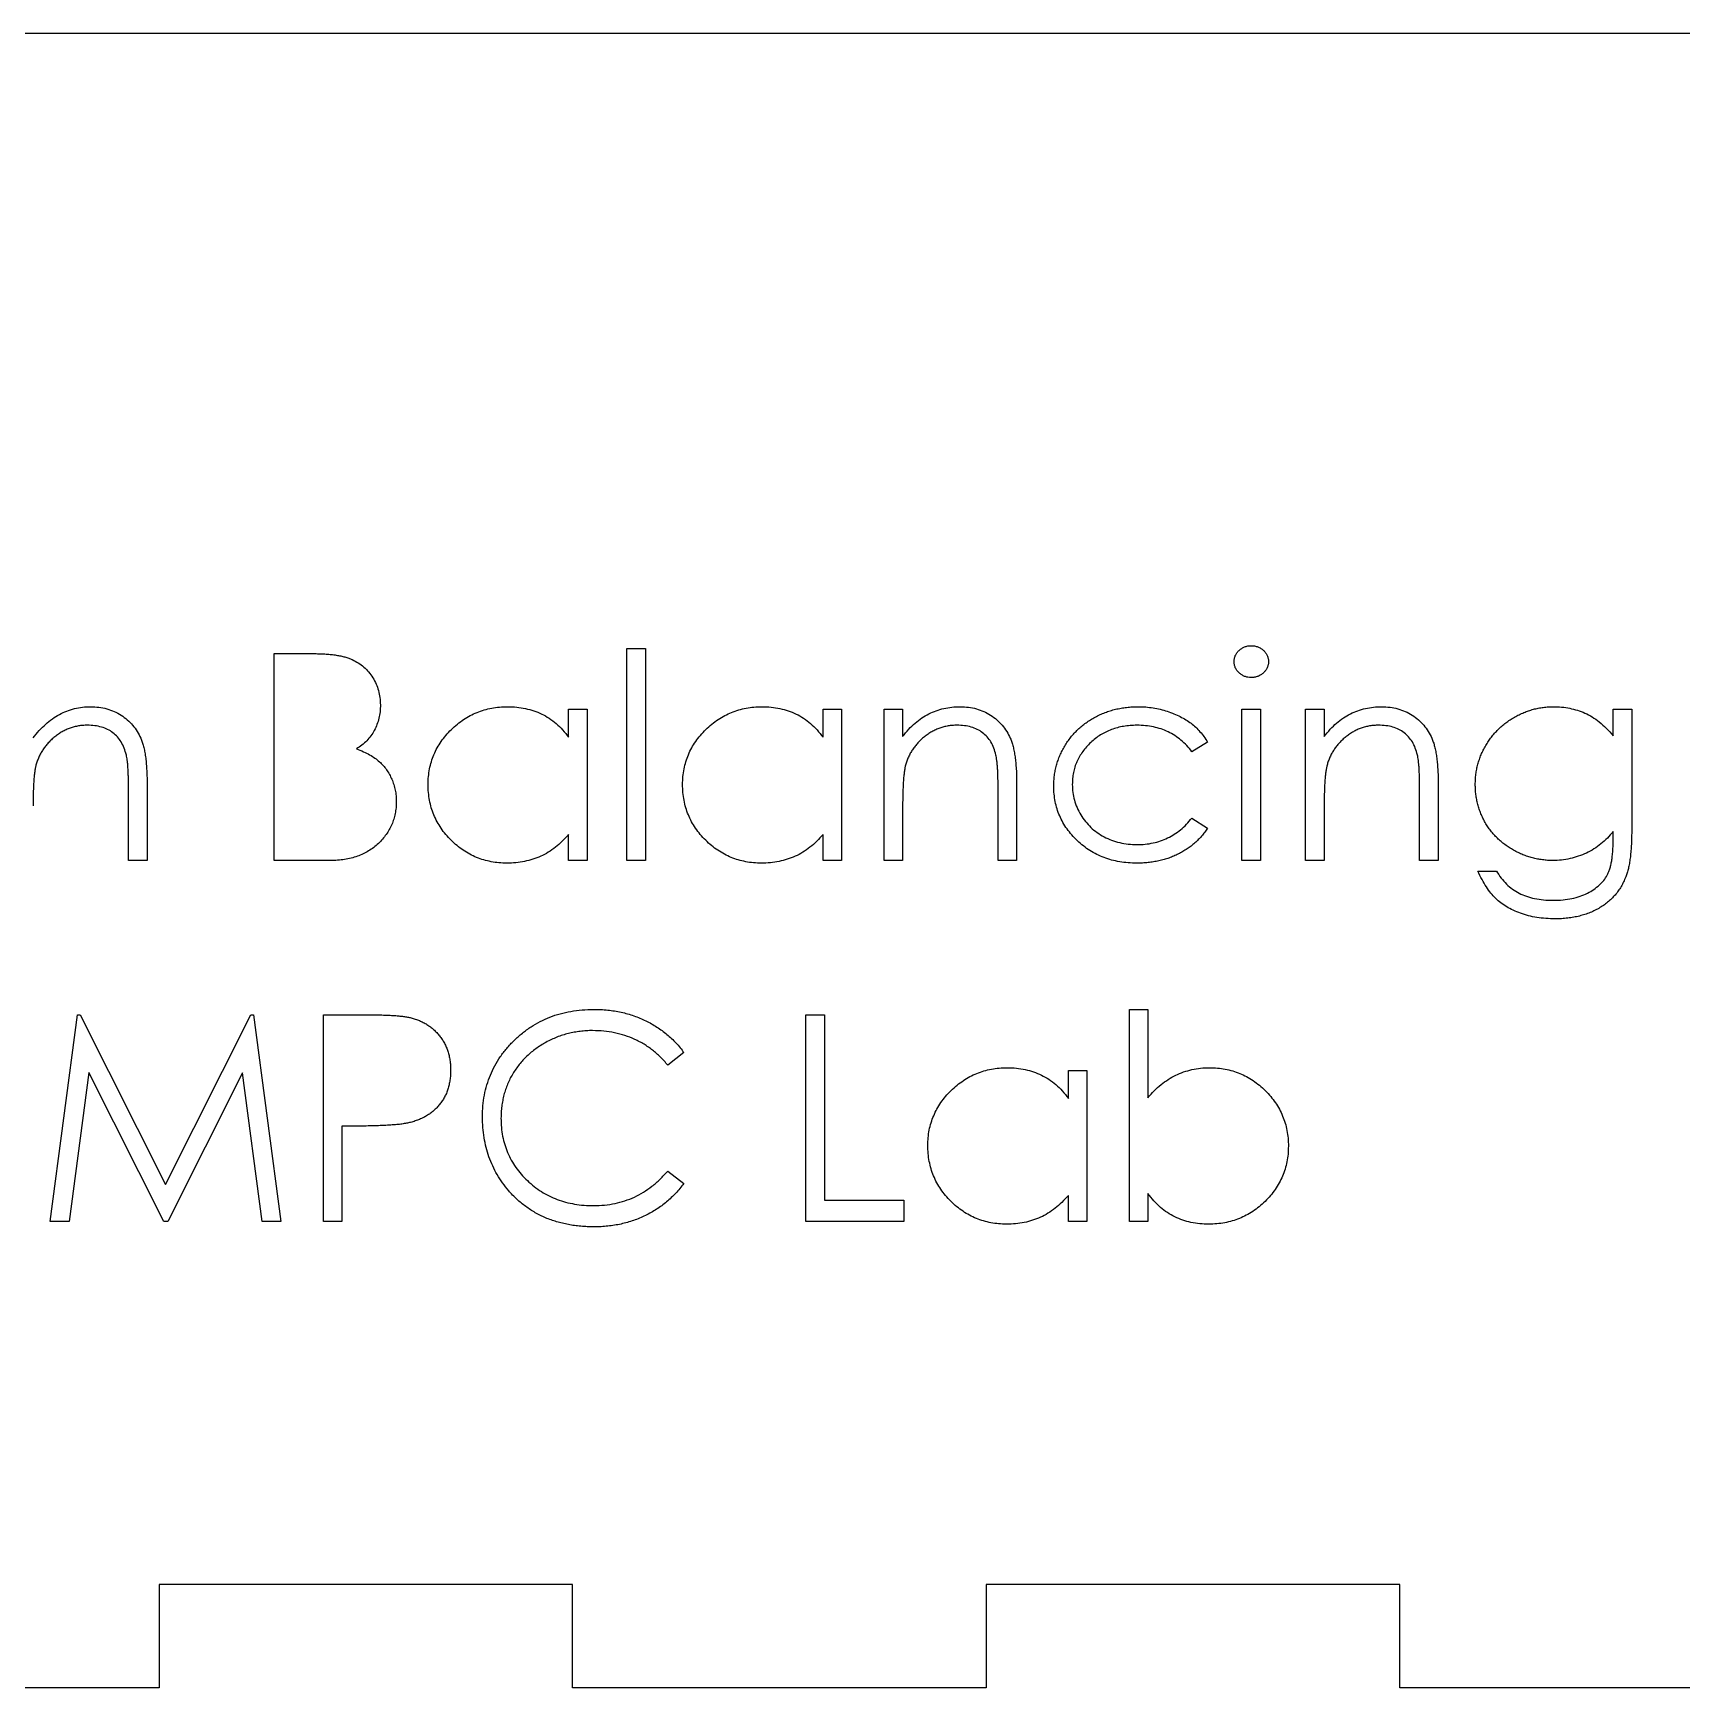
# Model space of a CAD drawing. Header units: inches. Extents: x 0 to 24.5, y -4.6 to 0.
# Drawn here: x 14.446 to 18.432, y -4 to 0 of the extents above; entities that cross this region are included whole.
import ezdxf

# ---------------------------------------------------------------- set-up
doc = ezdxf.new("R2010")
doc.units = ezdxf.units.IN
doc.header["$MEASUREMENT"] = 0

msp = doc.modelspace()

# ---------------------------------------------------------------- linework, layer by layer
at = {"color": 7, "linetype": 'Continuous', "lineweight": 25}
for p, q in [((0, 0), (24.5, 0)), ((15.0288, -2), (15.0288, -1.5)), ((15.0288, -1.5), (15.1264, -1.5)), ((15.8814, -2), (15.8814, -1.4872)), ((15.8814, -1.4872), (15.9263, -1.4872)), ((15.9263, -1.4872), (15.9263, -2)), ((15.7404, -1.7022), (15.7404, -1.6346)), ((15.7404, -1.6346), (15.7853, -1.6346)), ((15.7853, -1.6346), (15.7853, -2)), ((16.3558, -1.7022), (16.3558, -1.6346)), ((16.3558, -1.6346), (16.4006, -1.6346)), ((16.4006, -1.6346), (16.4006, -2)), ((16.5032, -2), (16.5032, -1.6346)), ((16.5032, -1.6346), (16.5481, -1.6346)), ((16.5481, -1.6346), (16.5481, -1.7005)), ((17.3686, -2), (17.3686, -1.6346)), ((17.3686, -1.6346), (17.4135, -1.6346)), ((17.4135, -1.6346), (17.4135, -2)), ((17.5224, -2), (17.5224, -1.6346)), ((17.5224, -1.6346), (17.5673, -1.6346)), ((17.5673, -1.6346), (17.5673, -1.7005)), ((18.266, -1.6985), (18.266, -1.6346)), ((18.266, -1.6346), (18.3109, -1.6346)), ((18.3109, -1.6346), (18.3109, -1.9246)), ((17.2853, -1.7138), (17.2477, -1.7372)), ((14.6763, -2), (14.6763, -1.8281)), ((14.7212, -1.8134), (14.7212, -2)), ((16.7788, -2), (16.7788, -1.8281)), ((16.8237, -1.8134), (16.8237, -2)), ((17.7981, -2), (17.7981, -1.8281)), ((17.8429, -1.8134), (17.8429, -2)), ((16.5481, -1.8679), (16.5481, -2)), ((17.5673, -1.8679), (17.5673, -2)), ((17.2477, -1.8974), (17.2853, -1.9221)), ((15.7404, -2), (15.7404, -1.9368)), ((16.3558, -2), (16.3558, -1.9368)), ((18.266, -1.9489), (18.266, -1.93)), ((14.7212, -2), (14.6763, -2)), ((15.1641, -2), (15.0288, -2)), ((15.7853, -2), (15.7404, -2)), ((15.9263, -2), (15.8814, -2)), ((16.4006, -2), (16.3558, -2)), ((16.5481, -2), (16.5032, -2)), ((16.8237, -2), (16.7788, -2)), ((17.4135, -2), (17.3686, -2)), ((17.5673, -2), (17.5224, -2)), ((17.8429, -2), (17.7981, -2)), ((17.9391, -2.0256), (17.984, -2.0256)), ((17.0962, -2.8727), (17.0962, -2.3599)), ((17.0962, -2.3599), (17.141, -2.3599)), ((17.141, -2.3599), (17.141, -2.5736)), ((14.4872, -2.8727), (14.5532, -2.3727)), ((14.5532, -2.3727), (14.5596, -2.3727)), ((14.5596, -2.3727), (14.766, -2.783)), ((14.766, -2.783), (14.972, -2.3727)), ((14.972, -2.3727), (14.9785, -2.3727)), ((14.9785, -2.3727), (15.0449, -2.8727)), ((15.1474, -2.8727), (15.1474, -2.3727)), ((15.1474, -2.3727), (15.2455, -2.3727)), ((16.3141, -2.8727), (16.3141, -2.3727)), ((16.3141, -2.3727), (16.359, -2.3727)), ((16.359, -2.3727), (16.359, -2.8214)), ((16.0192, -2.4645), (15.98, -2.4945)), ((14.5801, -2.5121), (14.5324, -2.8727)), ((14.7613, -2.8727), (14.5801, -2.5121)), ((14.9519, -2.5129), (14.7714, -2.8727)), ((14.9998, -2.8727), (14.9519, -2.5129)), ((16.9487, -2.5749), (16.9487, -2.5073)), ((16.9487, -2.5073), (16.9936, -2.5073)), ((16.9936, -2.5073), (16.9936, -2.8727)), ((15.2281, -2.6419), (15.1923, -2.6419)), ((15.1923, -2.6419), (15.1923, -2.8727)), ((15.98, -2.7509), (16.0192, -2.7807)), ((16.359, -2.8214), (16.5513, -2.8214)), ((16.5513, -2.8214), (16.5513, -2.8727)), ((16.9487, -2.8727), (16.9487, -2.8095)), ((17.141, -2.8051), (17.141, -2.8727)), ((14.5324, -2.8727), (14.4872, -2.8727)), ((14.7714, -2.8727), (14.7613, -2.8727)), ((15.0449, -2.8727), (14.9998, -2.8727)), ((15.1923, -2.8727), (15.1474, -2.8727)), ((16.5513, -2.8727), (16.3141, -2.8727)), ((16.9936, -2.8727), (16.9487, -2.8727)), ((17.141, -2.8727), (17.0962, -2.8727)), ((14.75, -3.75), (14.75, -4)), ((15.75, -3.75), (14.75, -3.75)), ((15.75, -4), (15.75, -3.75)), ((16.75, -3.75), (16.75, -4)), ((17.75, -3.75), (16.75, -3.75)), ((17.75, -4), (17.75, -3.75)), ((14.75, -4), (13.75, -4)), ((16.75, -4), (15.75, -4)), ((18.75, -4), (17.75, -4))]:
    msp.add_line(p, q, dxfattribs=at)
for points, knots in [([(15.1264, -1.5), (15.1312, -1.5), (15.1404, -1.5001), (15.1539, -1.5008), (15.1665, -1.5019), (15.1783, -1.5035), (15.1892, -1.5055), (15.1992, -1.5078), (15.2085, -1.5107), (15.2195, -1.5153), (15.232, -1.522), (15.2456, -1.532), (15.2573, -1.5442), (15.2673, -1.558), (15.2753, -1.5732), (15.281, -1.5894), (15.2847, -1.6063), (15.2851, -1.618), (15.2853, -1.6239)], [0, 0, 0, 0, 0.062594, 0.121323, 0.17668, 0.228365, 0.276868, 0.321879, 0.364099, 0.403356, 0.477968, 0.550535, 0.623584, 0.698175, 0.773354, 0.847281, 0.922818, 1, 1, 1, 1]), ([(17.3494, -1.5194), (17.3495, -1.5168), (17.3498, -1.5118), (17.3523, -1.5045), (17.3561, -1.4977), (17.3615, -1.4919), (17.3678, -1.487), (17.3749, -1.4834), (17.3827, -1.4811), (17.3881, -1.4809), (17.3908, -1.4808)], [0, 0, 0, 0, 0.1232899, 0.2421491, 0.3634375, 0.4897454, 0.6181148, 0.7448938, 0.8689323, 1, 1, 1, 1]), ([(17.3908, -1.5577), (17.3881, -1.5576), (17.3827, -1.5573), (17.3749, -1.5551), (17.3678, -1.5515), (17.3614, -1.5466), (17.3561, -1.5407), (17.3523, -1.5341), (17.3498, -1.5269), (17.3495, -1.522), (17.3494, -1.5194)], [0, 0, 0, 0, 0.131867, 0.256661, 0.384213, 0.513365, 0.640443, 0.761085, 0.879146, 1, 1, 1, 1]), ([(17.3908, -1.4808), (17.3936, -1.4809), (17.3991, -1.4812), (17.4069, -1.4833), (17.4141, -1.487), (17.4205, -1.4919), (17.426, -1.4977), (17.4298, -1.5045), (17.4322, -1.5118), (17.4325, -1.5168), (17.4327, -1.5194)], [0, 0, 0, 0, 0.131899, 0.258284, 0.384341, 0.51198, 0.638632, 0.75923, 0.877412, 1, 1, 1, 1]), ([(17.4327, -1.5194), (17.4325, -1.522), (17.4322, -1.5269), (17.4298, -1.5341), (17.4259, -1.5408), (17.4205, -1.5465), (17.4141, -1.5515), (17.4069, -1.5551), (17.3991, -1.5573), (17.3936, -1.5576), (17.3908, -1.5577)], [0, 0, 0, 0, 0.120162, 0.237546, 0.357497, 0.484917, 0.613329, 0.74015, 0.867301, 1, 1, 1, 1]), ([(14.4455, -1.7036), (14.4503, -1.6976), (14.4597, -1.6859), (14.4755, -1.6706), (14.4917, -1.6573), (14.5089, -1.6468), (14.5268, -1.6384), (14.5454, -1.6325), (14.5647, -1.6289), (14.5779, -1.6284), (14.5845, -1.6282)], [0, 0, 0, 0, 0.140724, 0.273996, 0.400684, 0.522555, 0.641534, 0.759969, 0.878405, 1, 1, 1, 1]), ([(14.5845, -1.6282), (14.5913, -1.6285), (14.6045, -1.6289), (14.6238, -1.6328), (14.6418, -1.6394), (14.6585, -1.6484), (14.6734, -1.6597), (14.6867, -1.6726), (14.6975, -1.6877), (14.7049, -1.7016), (14.7097, -1.7139), (14.7127, -1.7245), (14.7153, -1.7364), (14.7176, -1.7494), (14.719, -1.7637), (14.7202, -1.7792), (14.7211, -1.7959), (14.7211, -1.8074), (14.7212, -1.8134)], [0, 0, 0, 0, 0.0772286, 0.1511549, 0.2234536, 0.2954972, 0.3669199, 0.4367941, 0.5066964, 0.5778638, 0.6159118, 0.658048, 0.703776, 0.7540801, 0.8089794, 0.8679132, 0.9317018, 1, 1, 1, 1]), ([(15.2853, -1.6239), (15.2851, -1.6294), (15.2848, -1.6403), (15.2819, -1.6561), (15.2773, -1.6712), (15.2709, -1.6855), (15.2626, -1.6987), (15.2527, -1.7108), (15.2409, -1.7214), (15.232, -1.7273), (15.2275, -1.7303)], [0, 0, 0, 0, 0.130569, 0.256581, 0.380552, 0.503623, 0.625739, 0.747549, 0.871766, 1, 1, 1, 1]), ([(15.4006, -1.8163), (15.4008, -1.81), (15.4012, -1.7974), (15.4038, -1.7789), (15.4082, -1.7611), (15.4145, -1.7441), (15.4224, -1.7278), (15.4321, -1.7121), (15.4436, -1.6972), (15.4568, -1.6832), (15.471, -1.6703), (15.4863, -1.6591), (15.5022, -1.6494), (15.5189, -1.6418), (15.5363, -1.6356), (15.5544, -1.6313), (15.5733, -1.6288), (15.5861, -1.6284), (15.5925, -1.6282)], [0, 0, 0, 0, 0.063775, 0.126079, 0.186904, 0.247574, 0.308003, 0.369132, 0.432033, 0.496791, 0.561611, 0.624914, 0.686726, 0.748079, 0.809582, 0.871631, 0.934886, 1, 1, 1, 1]), ([(15.5925, -1.6282), (15.6, -1.6284), (15.6146, -1.6288), (15.636, -1.6322), (15.6563, -1.6378), (15.6755, -1.6455), (15.6937, -1.6558), (15.7106, -1.6687), (15.7265, -1.6842), (15.7357, -1.6961), (15.7404, -1.7022)], [0, 0, 0, 0, 0.129862, 0.254654, 0.376015, 0.495255, 0.614798, 0.738106, 0.865196, 1, 1, 1, 1]), ([(16.016, -1.8163), (16.0162, -1.81), (16.0166, -1.7974), (16.0192, -1.7789), (16.0236, -1.7611), (16.0298, -1.7441), (16.0378, -1.7278), (16.0475, -1.7121), (16.059, -1.6972), (16.0721, -1.6832), (16.0864, -1.6703), (16.1017, -1.6591), (16.1176, -1.6494), (16.1343, -1.6418), (16.1517, -1.6356), (16.1698, -1.6313), (16.1887, -1.6288), (16.2014, -1.6284), (16.2079, -1.6282)], [0, 0, 0, 0, 0.0637745, 0.1260788, 0.1869041, 0.2475739, 0.3080034, 0.3691319, 0.4320332, 0.4967908, 0.5616108, 0.6249139, 0.6867263, 0.7480788, 0.8095823, 0.8716307, 0.9348858, 1, 1, 1, 1]), ([(16.2079, -1.6282), (16.2154, -1.6284), (16.23, -1.6288), (16.2514, -1.6322), (16.2716, -1.6378), (16.2909, -1.6455), (16.309, -1.6558), (16.326, -1.6687), (16.3418, -1.6842), (16.351, -1.6961), (16.3558, -1.7022)], [0, 0, 0, 0, 0.129862, 0.254654, 0.376015, 0.495255, 0.614798, 0.738106, 0.865196, 1, 1, 1, 1]), ([(16.5481, -1.7005), (16.5529, -1.6945), (16.5622, -1.6829), (16.5776, -1.6677), (16.594, -1.6551), (16.6112, -1.6451), (16.6291, -1.6376), (16.6477, -1.6321), (16.6672, -1.6288), (16.6804, -1.6284), (16.6871, -1.6282)], [0, 0, 0, 0, 0.140976, 0.273569, 0.398988, 0.51993, 0.63811, 0.756589, 0.87686, 1, 1, 1, 1]), ([(16.6871, -1.6282), (16.6939, -1.6285), (16.7071, -1.6289), (16.7264, -1.6328), (16.7444, -1.6394), (16.761, -1.6484), (16.776, -1.6597), (16.7892, -1.6727), (16.8001, -1.6878), (16.8074, -1.7017), (16.8123, -1.7141), (16.8153, -1.7247), (16.8179, -1.7366), (16.8201, -1.7495), (16.8216, -1.7638), (16.8228, -1.7793), (16.8237, -1.7959), (16.8237, -1.8075), (16.8237, -1.8134)], [0, 0, 0, 0, 0.07724, 0.151178, 0.223488, 0.295543, 0.366976, 0.437131, 0.507044, 0.57856, 0.616614, 0.658756, 0.704491, 0.754803, 0.809332, 0.868274, 0.932073, 1, 1, 1, 1]), ([(16.9135, -1.8203), (16.9135, -1.816), (16.9136, -1.8074), (16.9151, -1.7947), (16.9169, -1.7821), (16.9201, -1.7699), (16.9237, -1.7578), (16.9284, -1.746), (16.9338, -1.7345), (16.94, -1.7232), (16.9469, -1.7123), (16.9546, -1.7021), (16.9628, -1.6923), (16.9718, -1.6833), (16.9812, -1.6748), (16.9914, -1.667), (17.0022, -1.6598), (17.0135, -1.6532), (17.0253, -1.6473), (17.0375, -1.6422), (17.0501, -1.6379), (17.063, -1.6344), (17.0762, -1.6315), (17.0898, -1.6297), (17.1038, -1.6284), (17.1132, -1.6283), (17.118, -1.6282)], [0, 0, 0, 0, 0.041291, 0.082136, 0.122636, 0.162831, 0.203007, 0.243526, 0.284173, 0.32541, 0.366855, 0.407551, 0.448187, 0.488683, 0.529015, 0.569843, 0.61137, 0.653238, 0.695446, 0.737751, 0.780043, 0.822807, 0.865978, 0.909595, 0.954231, 1, 1, 1, 1]), ([(17.118, -1.6282), (17.124, -1.6283), (17.1359, -1.6286), (17.1536, -1.6308), (17.1711, -1.6341), (17.1879, -1.6391), (17.204, -1.6451), (17.2191, -1.6518), (17.2328, -1.6596), (17.2454, -1.6681), (17.2568, -1.6777), (17.2673, -1.6886), (17.277, -1.7005), (17.2825, -1.7094), (17.2853, -1.7138)], [0, 0, 0, 0, 0.091269, 0.182081, 0.27191, 0.362049, 0.450066, 0.533976, 0.613602, 0.690198, 0.765413, 0.841437, 0.919733, 1, 1, 1, 1]), ([(17.5673, -1.7005), (17.5721, -1.6945), (17.5814, -1.6829), (17.5969, -1.6677), (17.6132, -1.6551), (17.6304, -1.6451), (17.6483, -1.6376), (17.667, -1.6321), (17.6864, -1.6288), (17.6996, -1.6284), (17.7063, -1.6282)], [0, 0, 0, 0, 0.140976, 0.273569, 0.398988, 0.51993, 0.63811, 0.756589, 0.87686, 1, 1, 1, 1]), ([(17.7063, -1.6282), (17.7131, -1.6285), (17.7263, -1.6289), (17.7456, -1.6328), (17.7636, -1.6394), (17.7803, -1.6484), (17.7953, -1.6597), (17.8085, -1.6727), (17.8194, -1.6878), (17.8267, -1.7017), (17.8315, -1.7141), (17.8345, -1.7247), (17.8371, -1.7366), (17.8393, -1.7495), (17.8409, -1.7638), (17.842, -1.7793), (17.8429, -1.7959), (17.8429, -1.8075), (17.8429, -1.8134)], [0, 0, 0, 0, 0.07724, 0.151178, 0.223488, 0.295543, 0.366976, 0.437131, 0.507044, 0.57856, 0.616614, 0.658756, 0.704491, 0.754803, 0.809332, 0.868274, 0.932073, 1, 1, 1, 1]), ([(17.9327, -1.8161), (17.9328, -1.812), (17.9329, -1.8037), (17.9342, -1.7914), (17.936, -1.7793), (17.9389, -1.7675), (17.9424, -1.7558), (17.9467, -1.7444), (17.9519, -1.7332), (17.9577, -1.7223), (17.9643, -1.7117), (17.9715, -1.7017), (17.9794, -1.6922), (17.9878, -1.6833), (17.9968, -1.675), (18.0065, -1.6672), (18.0167, -1.66), (18.0275, -1.6534), (18.0387, -1.6476), (18.05, -1.6423), (18.0615, -1.6381), (18.0732, -1.6343), (18.085, -1.6317), (18.097, -1.6297), (18.1092, -1.6284), (18.1173, -1.6283), (18.1214, -1.6282)], [0, 0, 0, 0, 0.042034, 0.083905, 0.125069, 0.166158, 0.20721, 0.248491, 0.289878, 0.33217, 0.374476, 0.416225, 0.45761, 0.499073, 0.540553, 0.582249, 0.62455, 0.667433, 0.710323, 0.752467, 0.794065, 0.835216, 0.876228, 0.917446, 0.958643, 1, 1, 1, 1]), ([(18.1214, -1.6282), (18.1281, -1.6284), (18.1414, -1.6288), (18.1609, -1.6318), (18.1798, -1.6366), (18.198, -1.6434), (18.2159, -1.6528), (18.2332, -1.6651), (18.2502, -1.6805), (18.2606, -1.6924), (18.266, -1.6985)], [0, 0, 0, 0, 0.120911, 0.238762, 0.354755, 0.470359, 0.589144, 0.716329, 0.852445, 1, 1, 1, 1]), ([(14.5766, -1.6731), (14.573, -1.6731), (14.5659, -1.6733), (14.5553, -1.6746), (14.545, -1.6768), (14.5349, -1.6798), (14.5253, -1.6839), (14.5158, -1.6886), (14.5068, -1.6943), (14.498, -1.7008), (14.4898, -1.708), (14.4822, -1.7155), (14.4754, -1.7236), (14.4692, -1.732), (14.4639, -1.7408), (14.4593, -1.7501), (14.4554, -1.7598), (14.4534, -1.7665), (14.4524, -1.7698)], [0, 0, 0, 0, 0.06402, 0.126694, 0.189084, 0.250363, 0.312516, 0.374243, 0.43785, 0.502657, 0.567745, 0.630576, 0.692772, 0.754268, 0.815121, 0.876051, 0.937982, 1, 1, 1, 1]), ([(14.6711, -1.745), (14.6694, -1.7393), (14.6663, -1.7284), (14.659, -1.7136), (14.6499, -1.701), (14.6388, -1.6907), (14.6258, -1.6827), (14.611, -1.6771), (14.5944, -1.6736), (14.5827, -1.6733), (14.5766, -1.6731)], [0, 0, 0, 0, 0.136257, 0.261954, 0.379638, 0.494379, 0.609866, 0.729887, 0.859213, 1, 1, 1, 1]), ([(16.6793, -1.6731), (16.6757, -1.6731), (16.6685, -1.6733), (16.6579, -1.6746), (16.6477, -1.6768), (16.6376, -1.6798), (16.628, -1.6839), (16.6184, -1.6886), (16.6094, -1.6944), (16.6006, -1.7008), (16.5924, -1.708), (16.5847, -1.7155), (16.578, -1.7236), (16.5718, -1.732), (16.5665, -1.7408), (16.5619, -1.7501), (16.5579, -1.7598), (16.556, -1.7665), (16.555, -1.7698)], [0, 0, 0, 0, 0.063986, 0.126627, 0.188984, 0.25023, 0.312351, 0.374574, 0.438148, 0.50292, 0.567974, 0.630771, 0.692935, 0.754398, 0.815218, 0.876117, 0.938015, 1, 1, 1, 1]), ([(16.7735, -1.745), (16.772, -1.7393), (16.7691, -1.7284), (16.7619, -1.7136), (16.7528, -1.701), (16.7416, -1.6907), (16.7286, -1.6827), (16.7137, -1.6771), (16.6971, -1.6736), (16.6854, -1.6733), (16.6793, -1.6731)], [0, 0, 0, 0, 0.13552, 0.260833, 0.378476, 0.493178, 0.609281, 0.729981, 0.859261, 1, 1, 1, 1]), ([(17.1147, -1.6731), (17.1092, -1.6732), (17.0984, -1.6735), (17.0826, -1.6754), (17.0675, -1.6788), (17.053, -1.6832), (17.0394, -1.6892), (17.0264, -1.6964), (17.0141, -1.7049), (17.0027, -1.7146), (16.9923, -1.7253), (16.9833, -1.7367), (16.9754, -1.7485), (16.9693, -1.761), (16.9642, -1.774), (16.9609, -1.7876), (16.9587, -1.8018), (16.9585, -1.8114), (16.9583, -1.8163)], [0, 0, 0, 0, 0.069522, 0.136921, 0.201969, 0.265462, 0.328248, 0.390817, 0.45355, 0.517542, 0.580738, 0.641922, 0.701597, 0.760313, 0.818757, 0.877718, 0.938094, 1, 1, 1, 1]), ([(17.2477, -1.7372), (17.2436, -1.7321), (17.2355, -1.722), (17.2214, -1.709), (17.2064, -1.6978), (17.1902, -1.6887), (17.1729, -1.6817), (17.1544, -1.6767), (17.1349, -1.6736), (17.1215, -1.6733), (17.1147, -1.6731)], [0, 0, 0, 0, 0.128324, 0.252584, 0.373506, 0.493364, 0.614609, 0.73847, 0.865995, 1, 1, 1, 1]), ([(17.6985, -1.6731), (17.6949, -1.6731), (17.6878, -1.6733), (17.6772, -1.6746), (17.6669, -1.6768), (17.6568, -1.6798), (17.6472, -1.6839), (17.6377, -1.6886), (17.6286, -1.6944), (17.6198, -1.7008), (17.6116, -1.708), (17.604, -1.7155), (17.5972, -1.7236), (17.591, -1.732), (17.5857, -1.7408), (17.5811, -1.7501), (17.5772, -1.7598), (17.5752, -1.7665), (17.5742, -1.7698)], [0, 0, 0, 0, 0.063986, 0.126627, 0.188984, 0.25023, 0.312351, 0.374574, 0.438148, 0.50292, 0.567974, 0.630771, 0.692935, 0.754398, 0.815218, 0.876117, 0.938015, 1, 1, 1, 1]), ([(17.7928, -1.745), (17.7913, -1.7393), (17.7883, -1.7284), (17.7811, -1.7136), (17.772, -1.701), (17.7609, -1.6907), (17.7478, -1.6827), (17.7329, -1.6771), (17.7163, -1.6736), (17.7046, -1.6733), (17.6985, -1.6731)], [0, 0, 0, 0, 0.13552, 0.260833, 0.378476, 0.493178, 0.609281, 0.729981, 0.859261, 1, 1, 1, 1]), ([(14.6763, -1.8281), (14.6763, -1.8232), (14.6762, -1.8136), (14.676, -1.8), (14.6756, -1.7877), (14.675, -1.7766), (14.6744, -1.7668), (14.6735, -1.7584), (14.6724, -1.7512), (14.6715, -1.7469), (14.6711, -1.745)], [0, 0, 0, 0, 0.178867, 0.342141, 0.489871, 0.623312, 0.740056, 0.841468, 0.928901, 1, 1, 1, 1]), ([(15.2275, -1.7303), (15.2331, -1.7324), (15.244, -1.7366), (15.259, -1.744), (15.2719, -1.752), (15.2828, -1.7608), (15.2921, -1.7702), (15.3002, -1.7805), (15.3072, -1.7917), (15.3132, -1.8038), (15.3178, -1.8165), (15.3213, -1.8299), (15.3233, -1.8438), (15.3236, -1.8533), (15.3237, -1.8581)], [0, 0, 0, 0, 0.106057, 0.202914, 0.2903, 0.370223, 0.446384, 0.521397, 0.598291, 0.676142, 0.755529, 0.834887, 0.916646, 1, 1, 1, 1]), ([(16.7788, -1.8281), (16.7788, -1.8232), (16.7788, -1.8136), (16.7786, -1.8), (16.7782, -1.7877), (16.7776, -1.7766), (16.7768, -1.7669), (16.7759, -1.7584), (16.7749, -1.7512), (16.774, -1.7469), (16.7735, -1.745)], [0, 0, 0, 0, 0.17885, 0.34211, 0.489826, 0.623254, 0.74008, 0.841483, 0.928908, 1, 1, 1, 1]), ([(17.7981, -1.8281), (17.798, -1.8232), (17.798, -1.8136), (17.7978, -1.8), (17.7974, -1.7877), (17.7969, -1.7766), (17.796, -1.7669), (17.7952, -1.7584), (17.7941, -1.7512), (17.7932, -1.7469), (17.7928, -1.745)], [0, 0, 0, 0, 0.17885, 0.34211, 0.489826, 0.623254, 0.74008, 0.841483, 0.928908, 1, 1, 1, 1]), ([(14.4524, -1.7698), (14.4519, -1.7723), (14.4506, -1.7776), (14.4493, -1.7863), (14.4481, -1.7965), (14.4471, -1.808), (14.4465, -1.821), (14.4458, -1.8354), (14.4456, -1.8512), (14.4455, -1.8621), (14.4455, -1.8679)], [0, 0, 0, 0, 0.075999, 0.165611, 0.269045, 0.387448, 0.518827, 0.665394, 0.825083, 1, 1, 1, 1]), ([(16.555, -1.7698), (16.5544, -1.7723), (16.5532, -1.7777), (16.5519, -1.7865), (16.5507, -1.7967), (16.5497, -1.8082), (16.5491, -1.8212), (16.5484, -1.8355), (16.5481, -1.8512), (16.5481, -1.8622), (16.5481, -1.8679)], [0, 0, 0, 0, 0.076995, 0.167615, 0.271052, 0.38946, 0.520843, 0.666399, 0.826094, 1, 1, 1, 1]), ([(17.5742, -1.7698), (17.5737, -1.7723), (17.5724, -1.7777), (17.5711, -1.7865), (17.5699, -1.7967), (17.5689, -1.8082), (17.5683, -1.8212), (17.5676, -1.8355), (17.5674, -1.8512), (17.5673, -1.8622), (17.5673, -1.8679)], [0, 0, 0, 0, 0.076995, 0.167615, 0.271052, 0.38946, 0.520843, 0.666399, 0.826094, 1, 1, 1, 1]), ([(15.5911, -2.0064), (15.5847, -2.0062), (15.572, -2.0059), (15.5533, -2.0032), (15.5352, -1.9989), (15.5179, -1.9929), (15.5014, -1.985), (15.4855, -1.9755), (15.4704, -1.9642), (15.4562, -1.9512), (15.4432, -1.9372), (15.4318, -1.9222), (15.4222, -1.9063), (15.4143, -1.8898), (15.4081, -1.8724), (15.4038, -1.8544), (15.4012, -1.8356), (15.4008, -1.8228), (15.4006, -1.8163)], [0, 0, 0, 0, 0.06462, 0.127433, 0.189004, 0.24993, 0.310668, 0.372329, 0.434939, 0.499576, 0.564191, 0.626735, 0.688109, 0.749294, 0.810331, 0.871901, 0.935046, 1, 1, 1, 1]), ([(16.2065, -2.0064), (16.2001, -2.0062), (16.1874, -2.0059), (16.1686, -2.0032), (16.1506, -1.9989), (16.1333, -1.9929), (16.1168, -1.985), (16.1009, -1.9755), (16.0858, -1.9642), (16.0716, -1.9512), (16.0586, -1.9372), (16.0472, -1.9222), (16.0376, -1.9063), (16.0296, -1.8898), (16.0235, -1.8724), (16.0192, -1.8544), (16.0165, -1.8356), (16.0162, -1.8228), (16.016, -1.8163)], [0, 0, 0, 0, 0.06462, 0.127433, 0.189004, 0.24993, 0.310668, 0.372329, 0.434939, 0.499576, 0.564191, 0.626735, 0.688109, 0.749294, 0.810331, 0.871901, 0.935046, 1, 1, 1, 1]), ([(17.1143, -2.0064), (17.1072, -2.0063), (17.0933, -2.006), (17.073, -2.0033), (17.0535, -1.9992), (17.035, -1.9932), (17.0174, -1.9856), (17.0007, -1.9762), (16.985, -1.9651), (16.9704, -1.9524), (16.957, -1.9387), (16.9455, -1.9239), (16.9355, -1.9085), (16.9275, -1.8922), (16.9211, -1.8753), (16.9168, -1.8576), (16.914, -1.8392), (16.9136, -1.8267), (16.9135, -1.8203)], [0, 0, 0, 0, 0.069559, 0.136335, 0.201096, 0.26445, 0.327005, 0.389391, 0.451976, 0.51567, 0.578973, 0.640167, 0.69974, 0.758685, 0.81782, 0.876984, 0.937634, 1, 1, 1, 1]), ([(16.9583, -1.8163), (16.9586, -1.8227), (16.9591, -1.8354), (16.963, -1.8542), (16.9695, -1.8723), (16.9784, -1.8897), (16.9896, -1.9058), (17.0028, -1.9202), (17.0179, -1.9327), (17.0349, -1.943), (17.0533, -1.9513), (17.0729, -1.9573), (17.0936, -1.9609), (17.1078, -1.9613), (17.115, -1.9615)], [0, 0, 0, 0, 0.080525, 0.159965, 0.240321, 0.322529, 0.405024, 0.486597, 0.567865, 0.651333, 0.736238, 0.821529, 0.909005, 1, 1, 1, 1]), ([(18.12, -2), (18.1158, -1.9999), (18.1075, -1.9998), (18.0952, -1.9985), (18.083, -1.9966), (18.0711, -1.9939), (18.0593, -1.9904), (18.0478, -1.986), (18.0364, -1.9811), (18.0253, -1.9753), (18.0146, -1.9688), (18.0045, -1.9618), (17.9949, -1.9543), (17.986, -1.9462), (17.9778, -1.9375), (17.9701, -1.9284), (17.9631, -1.9186), (17.9567, -1.9085), (17.9511, -1.8978), (17.9462, -1.8869), (17.942, -1.8757), (17.9386, -1.8643), (17.936, -1.8526), (17.934, -1.8407), (17.9329, -1.8285), (17.9328, -1.8202), (17.9327, -1.8161)], [0, 0, 0, 0, 0.042865, 0.085222, 0.127202, 0.169025, 0.210882, 0.252963, 0.295628, 0.338553, 0.381463, 0.423582, 0.465066, 0.506312, 0.54704, 0.587676, 0.628675, 0.669946, 0.711036, 0.751996, 0.792673, 0.833446, 0.874191, 0.915494, 0.957478, 1, 1, 1, 1]), ([(15.3237, -1.8581), (15.3236, -1.863), (15.3233, -1.8726), (15.3213, -1.8867), (15.3178, -1.9001), (15.3131, -1.9131), (15.307, -1.9255), (15.2995, -1.9373), (15.2905, -1.9485), (15.2805, -1.9591), (15.2692, -1.9686), (15.257, -1.9771), (15.2437, -1.9841), (15.2296, -1.99), (15.2145, -1.9945), (15.1985, -1.9976), (15.1816, -1.9997), (15.17, -1.9999), (15.1641, -2)], [0, 0, 0, 0, 0.0611603, 0.1203346, 0.1781803, 0.2352351, 0.292683, 0.3511862, 0.4104566, 0.4717199, 0.5337612, 0.595739, 0.6578875, 0.7212952, 0.7868225, 0.8546862, 0.925478, 1, 1, 1, 1]), ([(17.115, -1.9615), (17.1216, -1.9614), (17.1346, -1.961), (17.1536, -1.9579), (17.1718, -1.9529), (17.189, -1.9459), (17.2052, -1.9368), (17.2204, -1.9256), (17.2349, -1.9126), (17.2434, -1.9026), (17.2477, -1.8974)], [0, 0, 0, 0, 0.129981, 0.255447, 0.377298, 0.498442, 0.619372, 0.741857, 0.868564, 1, 1, 1, 1]), ([(15.7404, -1.9368), (15.7353, -1.9425), (15.7255, -1.9537), (15.709, -1.9683), (15.6915, -1.9803), (15.6731, -1.9901), (15.6538, -1.9974), (15.6337, -2.0026), (15.6127, -2.0059), (15.5984, -2.0062), (15.5911, -2.0064)], [0, 0, 0, 0, 0.134298, 0.262085, 0.38627, 0.507165, 0.6273, 0.748145, 0.87237, 1, 1, 1, 1]), ([(16.3558, -1.9368), (16.3507, -1.9425), (16.3408, -1.9537), (16.3243, -1.9683), (16.3069, -1.9803), (16.2885, -1.9901), (16.2692, -1.9974), (16.2491, -2.0026), (16.2281, -2.0059), (16.2138, -2.0062), (16.2065, -2.0064)], [0, 0, 0, 0, 0.134298, 0.262085, 0.38627, 0.507165, 0.6273, 0.748145, 0.87237, 1, 1, 1, 1]), ([(17.2853, -1.9221), (17.283, -1.9253), (17.2786, -1.9319), (17.2712, -1.9411), (17.2631, -1.9497), (17.2546, -1.9577), (17.2456, -1.9653), (17.2358, -1.9722), (17.2256, -1.9786), (17.2148, -1.9844), (17.2037, -1.9896), (17.192, -1.9941), (17.18, -1.998), (17.1676, -2.001), (17.1548, -2.0035), (17.1417, -2.0051), (17.1281, -2.0063), (17.1189, -2.0064), (17.1143, -2.0064)], [0, 0, 0, 0, 0.059633, 0.119069, 0.178197, 0.236957, 0.295932, 0.355856, 0.416473, 0.477742, 0.539903, 0.602538, 0.665422, 0.729765, 0.794829, 0.861827, 0.930011, 1, 1, 1, 1]), ([(18.266, -1.93), (18.2615, -1.9354), (18.2524, -1.9462), (18.2368, -1.9602), (18.2198, -1.9724), (18.2014, -1.9823), (18.182, -1.9903), (18.1618, -1.9958), (18.1411, -1.9994), (18.1271, -1.9998), (18.12, -2)], [0, 0, 0, 0, 0.126561, 0.250895, 0.374719, 0.499826, 0.624964, 0.749039, 0.87318, 1, 1, 1, 1]), ([(18.1214, -2.0962), (18.1292, -2.0959), (18.1443, -2.0956), (18.166, -2.0923), (18.1858, -2.087), (18.2036, -2.0795), (18.2192, -2.0703), (18.2326, -2.06), (18.2435, -2.0484), (18.2508, -2.0377), (18.2553, -2.0282), (18.2582, -2.02), (18.2606, -2.0107), (18.2626, -2.0004), (18.2642, -1.9891), (18.2652, -1.9766), (18.266, -1.9631), (18.266, -1.9538), (18.266, -1.9489)], [0, 0, 0, 0, 0.098171, 0.189264, 0.274463, 0.355023, 0.43092, 0.501086, 0.566608, 0.629721, 0.662711, 0.698766, 0.738611, 0.782581, 0.830409, 0.882578, 0.939229, 1, 1, 1, 1]), ([(18.3109, -1.9246), (18.3109, -1.9308), (18.3108, -1.9427), (18.3102, -1.9599), (18.3091, -1.9758), (18.3078, -1.9905), (18.3059, -2.0039), (18.3036, -2.016), (18.3009, -2.0268), (18.2987, -2.0335), (18.2976, -2.0367)], [0, 0, 0, 0, 0.1634453, 0.3154887, 0.4562908, 0.5858641, 0.7054287, 0.8133707, 0.9117182, 1, 1, 1, 1]), ([(18.1257, -2.141), (18.1181, -2.1409), (18.1034, -2.1407), (18.0819, -2.1379), (18.0614, -2.1339), (18.0424, -2.128), (18.0247, -2.1207), (18.0087, -2.1123), (17.9944, -2.1027), (17.9816, -2.0918), (17.97, -2.0788), (17.959, -2.0635), (17.9485, -2.0456), (17.9423, -2.0325), (17.9391, -2.0256)], [0, 0, 0, 0, 0.096491, 0.188474, 0.27684, 0.362137, 0.443437, 0.520166, 0.59271, 0.662917, 0.735419, 0.814881, 0.903061, 1, 1, 1, 1]), ([(17.984, -2.0256), (17.9876, -2.0314), (17.9946, -2.0426), (18.0078, -2.0571), (18.0223, -2.0695), (18.0385, -2.0795), (18.0565, -2.087), (18.0764, -2.0924), (18.0983, -2.0956), (18.1135, -2.096), (18.1214, -2.0962)], [0, 0, 0, 0, 0.124716, 0.243805, 0.360062, 0.475112, 0.593525, 0.71935, 0.853855, 1, 1, 1, 1]), ([(18.2976, -2.0367), (18.296, -2.0408), (18.2928, -2.0488), (18.2869, -2.0603), (18.2803, -2.0711), (18.2728, -2.0812), (18.2643, -2.0904), (18.2552, -2.0992), (18.2451, -2.1071), (18.2342, -2.1141), (18.2227, -2.1205), (18.2105, -2.126), (18.1978, -2.1307), (18.1844, -2.1343), (18.1706, -2.1374), (18.1561, -2.1395), (18.1411, -2.1408), (18.1309, -2.141), (18.1257, -2.141)], [0, 0, 0, 0, 0.061371, 0.120906, 0.179424, 0.237607, 0.295938, 0.354218, 0.413537, 0.474087, 0.535121, 0.596988, 0.66002, 0.724277, 0.790012, 0.857748, 0.927829, 1, 1, 1, 1]), ([(15.5321, -2.6198), (15.5323, -2.6108), (15.5327, -2.5931), (15.5364, -2.5671), (15.5424, -2.5423), (15.5509, -2.5185), (15.5616, -2.4958), (15.5749, -2.4742), (15.5906, -2.4537), (15.6085, -2.4346), (15.6282, -2.4171), (15.6492, -2.4017), (15.6716, -2.3889), (15.6951, -2.3782), (15.7199, -2.3699), (15.7459, -2.3642), (15.7731, -2.3606), (15.7917, -2.3601), (15.8011, -2.3599)], [0, 0, 0, 0, 0.064558, 0.127014, 0.187955, 0.248014, 0.307748, 0.368235, 0.42947, 0.492743, 0.556258, 0.618217, 0.679655, 0.741246, 0.803415, 0.866815, 0.932328, 1, 1, 1, 1]), ([(15.8011, -2.3599), (15.8068, -2.36), (15.8182, -2.3601), (15.835, -2.3614), (15.8514, -2.3636), (15.8673, -2.3667), (15.8829, -2.3704), (15.898, -2.3753), (15.9128, -2.3808), (15.927, -2.3873), (15.9407, -2.3945), (15.9539, -2.4024), (15.9664, -2.411), (15.9783, -2.4202), (15.9895, -2.4303), (16.0002, -2.4409), (16.0101, -2.4524), (16.0162, -2.4604), (16.0192, -2.4645)], [0, 0, 0, 0, 0.068548, 0.135683, 0.201215, 0.265682, 0.329267, 0.392395, 0.45507, 0.517127, 0.57879, 0.63974, 0.700192, 0.759806, 0.819628, 0.879355, 0.939512, 1, 1, 1, 1]), ([(15.2455, -2.3727), (15.2522, -2.3727), (15.2652, -2.3727), (15.2837, -2.3732), (15.3005, -2.3737), (15.3156, -2.3745), (15.329, -2.3755), (15.3407, -2.3768), (15.3507, -2.3782), (15.3566, -2.3796), (15.3594, -2.3802)], [0, 0, 0, 0, 0.1769558, 0.3390551, 0.4863182, 0.6187809, 0.7356188, 0.8387425, 0.9264571, 1, 1, 1, 1]), ([(15.3594, -2.3802), (15.3628, -2.3812), (15.3697, -2.383), (15.3795, -2.3868), (15.3889, -2.3912), (15.3978, -2.3963), (15.4062, -2.4022), (15.4141, -2.4087), (15.4215, -2.4159), (15.4284, -2.4238), (15.4347, -2.4323), (15.4402, -2.4414), (15.4447, -2.451), (15.4487, -2.4611), (15.4515, -2.4718), (15.4536, -2.483), (15.4549, -2.4947), (15.4551, -2.5027), (15.4551, -2.5068)], [0, 0, 0, 0, 0.062481, 0.12349, 0.183411, 0.243153, 0.302127, 0.36171, 0.421842, 0.482932, 0.544552, 0.605681, 0.66768, 0.729984, 0.794551, 0.860346, 0.928907, 1, 1, 1, 1]), ([(15.7983, -2.4112), (15.7933, -2.4112), (15.7833, -2.4113), (15.7685, -2.4129), (15.754, -2.415), (15.7397, -2.4181), (15.7258, -2.4221), (15.712, -2.4269), (15.6987, -2.4328), (15.6856, -2.4394), (15.6731, -2.4467), (15.6612, -2.4548), (15.6501, -2.4634), (15.6396, -2.4726), (15.6299, -2.4824), (15.6209, -2.4929), (15.6128, -2.504), (15.6052, -2.5157), (15.5985, -2.5277), (15.5928, -2.5403), (15.5878, -2.5532), (15.5839, -2.5665), (15.5808, -2.5801), (15.5786, -2.5942), (15.5771, -2.6085), (15.577, -2.6183), (15.5769, -2.6232)], [0, 0, 0, 0, 0.043955, 0.087502, 0.130463, 0.172752, 0.215403, 0.25765, 0.300153, 0.343121, 0.385925, 0.427686, 0.468818, 0.509492, 0.549883, 0.58998, 0.630405, 0.670869, 0.711384, 0.751627, 0.791776, 0.832459, 0.873319, 0.914543, 0.956924, 1, 1, 1, 1]), ([(15.98, -2.4945), (15.9772, -2.4912), (15.9716, -2.4845), (15.9627, -2.4752), (15.9533, -2.4665), (15.9436, -2.4583), (15.9334, -2.451), (15.9228, -2.4441), (15.9118, -2.4379), (15.8965, -2.4304), (15.8766, -2.4226), (15.8515, -2.416), (15.8253, -2.4118), (15.8074, -2.4114), (15.7983, -2.4112)], [0, 0, 0, 0, 0.063163, 0.125475, 0.187121, 0.248294, 0.309295, 0.36985, 0.430973, 0.492456, 0.616148, 0.740844, 0.868183, 1, 1, 1, 1]), ([(15.4551, -2.5068), (15.4551, -2.5109), (15.455, -2.519), (15.4535, -2.5307), (15.4516, -2.542), (15.4487, -2.5527), (15.4449, -2.5628), (15.4404, -2.5724), (15.4349, -2.5814), (15.4287, -2.5898), (15.4218, -2.5977), (15.4142, -2.6049), (15.4059, -2.6114), (15.3971, -2.6173), (15.3875, -2.6224), (15.3774, -2.6269), (15.3666, -2.6307), (15.3592, -2.6327), (15.3554, -2.6337)], [0, 0, 0, 0, 0.0701189, 0.1371924, 0.2020162, 0.2646314, 0.3261165, 0.3860103, 0.4458118, 0.5052977, 0.5646333, 0.6242826, 0.683902, 0.7439528, 0.8053877, 0.868388, 0.933084, 1, 1, 1, 1]), ([(16.609, -2.689), (16.6092, -2.6827), (16.6095, -2.6701), (16.6121, -2.6516), (16.6166, -2.6338), (16.6228, -2.6168), (16.6308, -2.6005), (16.6405, -2.5848), (16.6519, -2.5699), (16.6651, -2.5559), (16.6794, -2.543), (16.6946, -2.5318), (16.7105, -2.5221), (16.7273, -2.5145), (16.7446, -2.5083), (16.7628, -2.504), (16.7816, -2.5015), (16.7944, -2.5011), (16.8009, -2.5009)], [0, 0, 0, 0, 0.063775, 0.126079, 0.186904, 0.247574, 0.308003, 0.369132, 0.432033, 0.496791, 0.561611, 0.624914, 0.686726, 0.748079, 0.809582, 0.871631, 0.934886, 1, 1, 1, 1]), ([(16.8009, -2.5009), (16.8083, -2.5011), (16.823, -2.5015), (16.8444, -2.5049), (16.8646, -2.5105), (16.8838, -2.5182), (16.902, -2.5285), (16.9189, -2.5414), (16.9348, -2.5569), (16.944, -2.5688), (16.9487, -2.5749)], [0, 0, 0, 0, 0.129862, 0.254654, 0.376015, 0.495255, 0.614798, 0.738106, 0.865196, 1, 1, 1, 1]), ([(17.141, -2.5736), (17.1461, -2.5678), (17.1559, -2.5564), (17.1725, -2.5416), (17.1898, -2.529), (17.2081, -2.5187), (17.2274, -2.5108), (17.2475, -2.505), (17.2685, -2.5015), (17.2828, -2.5011), (17.2901, -2.5009)], [0, 0, 0, 0, 0.134636, 0.262681, 0.38719, 0.50839, 0.628966, 0.749723, 0.873248, 1, 1, 1, 1]), ([(17.2901, -2.5009), (17.2965, -2.5011), (17.3093, -2.5014), (17.328, -2.5041), (17.3461, -2.5084), (17.3634, -2.5144), (17.3799, -2.5223), (17.3958, -2.5318), (17.4109, -2.5432), (17.4251, -2.5561), (17.4381, -2.5702), (17.4495, -2.5852), (17.4592, -2.601), (17.4671, -2.6175), (17.4733, -2.6347), (17.4776, -2.6527), (17.4803, -2.6715), (17.4806, -2.6842), (17.4808, -2.6907)], [0, 0, 0, 0, 0.064649, 0.127821, 0.189419, 0.250372, 0.311137, 0.372825, 0.435463, 0.500128, 0.564773, 0.627344, 0.688919, 0.749829, 0.810578, 0.872176, 0.935017, 1, 1, 1, 1]), ([(15.3554, -2.6337), (15.3522, -2.6344), (15.3454, -2.6358), (15.3341, -2.6375), (15.3209, -2.6389), (15.3059, -2.6399), (15.2891, -2.6408), (15.2704, -2.6415), (15.2499, -2.6419), (15.2355, -2.6419), (15.2281, -2.6419)], [0, 0, 0, 0, 0.075173, 0.164746, 0.268017, 0.385912, 0.517789, 0.663691, 0.824413, 1, 1, 1, 1]), ([(15.5955, -2.7981), (15.5904, -2.7919), (15.5803, -2.7795), (15.5675, -2.7595), (15.5564, -2.7385), (15.5475, -2.7166), (15.5406, -2.6938), (15.5357, -2.6699), (15.5326, -2.6452), (15.5322, -2.6284), (15.5321, -2.6198)], [0, 0, 0, 0, 0.124329, 0.247156, 0.36878, 0.490734, 0.613614, 0.738958, 0.867311, 1, 1, 1, 1]), ([(15.5769, -2.6232), (15.5771, -2.6306), (15.5775, -2.6451), (15.5806, -2.6664), (15.5854, -2.6867), (15.5926, -2.7061), (15.6014, -2.7246), (15.6126, -2.7421), (15.6255, -2.7587), (15.6404, -2.7741), (15.6568, -2.7882), (15.6743, -2.8006), (15.693, -2.8109), (15.7126, -2.8195), (15.7333, -2.8261), (15.7551, -2.8308), (15.7779, -2.8338), (15.7935, -2.8341), (15.8014, -2.8342)], [0, 0, 0, 0, 0.064323, 0.12629, 0.186726, 0.246146, 0.305576, 0.365429, 0.426326, 0.48884, 0.551725, 0.613919, 0.675484, 0.737334, 0.800229, 0.864502, 0.931041, 1, 1, 1, 1]), ([(16.7995, -2.8791), (16.793, -2.8789), (16.7803, -2.8786), (16.7616, -2.8759), (16.7436, -2.8716), (16.7262, -2.8656), (16.7097, -2.8577), (16.6939, -2.8482), (16.6787, -2.8369), (16.6646, -2.8239), (16.6515, -2.8099), (16.6401, -2.7949), (16.6306, -2.779), (16.6226, -2.7625), (16.6165, -2.7451), (16.6122, -2.7271), (16.6095, -2.7083), (16.6091, -2.6955), (16.609, -2.689)], [0, 0, 0, 0, 0.06462, 0.127433, 0.189004, 0.24993, 0.310668, 0.372329, 0.434939, 0.499576, 0.564191, 0.626735, 0.688109, 0.749294, 0.810331, 0.871901, 0.935046, 1, 1, 1, 1]), ([(17.4808, -2.6907), (17.4806, -2.6971), (17.4802, -2.7097), (17.4776, -2.7282), (17.4732, -2.7461), (17.4669, -2.7631), (17.459, -2.7796), (17.4491, -2.7952), (17.4377, -2.8102), (17.4246, -2.8241), (17.4103, -2.837), (17.395, -2.8482), (17.3791, -2.8579), (17.3624, -2.8655), (17.345, -2.8717), (17.3268, -2.876), (17.308, -2.8786), (17.2951, -2.8789), (17.2887, -2.8791)], [0, 0, 0, 0, 0.064015, 0.126228, 0.187289, 0.247869, 0.308511, 0.369727, 0.432536, 0.497198, 0.561923, 0.625133, 0.686855, 0.748117, 0.80953, 0.871487, 0.934981, 1, 1, 1, 1]), ([(15.8014, -2.8342), (15.8101, -2.834), (15.8273, -2.8335), (15.8525, -2.8295), (15.8766, -2.823), (15.8997, -2.8139), (15.9216, -2.802), (15.9424, -2.7876), (15.9621, -2.7706), (15.9739, -2.7575), (15.98, -2.7509)], [0, 0, 0, 0, 0.128515, 0.252949, 0.374755, 0.49594, 0.617181, 0.740909, 0.867811, 1, 1, 1, 1]), ([(15.8017, -2.8855), (15.7963, -2.8855), (15.7857, -2.8854), (15.77, -2.8842), (15.7547, -2.8826), (15.7399, -2.8801), (15.7254, -2.8772), (15.7115, -2.8733), (15.6979, -2.8689), (15.6848, -2.8638), (15.6721, -2.858), (15.6598, -2.8515), (15.648, -2.8442), (15.6365, -2.8365), (15.6256, -2.8279), (15.6151, -2.8187), (15.6049, -2.8088), (15.5986, -2.8017), (15.5955, -2.7981)], [0, 0, 0, 0, 0.069663, 0.13775, 0.203917, 0.26878, 0.332414, 0.394754, 0.45618, 0.516996, 0.577396, 0.637198, 0.696999, 0.756756, 0.816554, 0.876948, 0.938132, 1, 1, 1, 1]), ([(16.0192, -2.7807), (16.0161, -2.7847), (16.0098, -2.7929), (15.9996, -2.8043), (15.9888, -2.8151), (15.9774, -2.8251), (15.9656, -2.8346), (15.953, -2.8432), (15.9398, -2.8511), (15.9262, -2.8583), (15.9121, -2.8648), (15.8975, -2.8702), (15.8826, -2.875), (15.8672, -2.8789), (15.8514, -2.8819), (15.8352, -2.8839), (15.8186, -2.8853), (15.8074, -2.8855), (15.8017, -2.8855)], [0, 0, 0, 0, 0.0616742, 0.1230531, 0.183475, 0.2437265, 0.3042789, 0.3648629, 0.4259462, 0.4873912, 0.5492204, 0.6111436, 0.6735285, 0.7369615, 0.8007853, 0.8660126, 0.9321007, 1, 1, 1, 1]), ([(16.9487, -2.8095), (16.9437, -2.8152), (16.9338, -2.8264), (16.9173, -2.841), (16.8998, -2.853), (16.8814, -2.8628), (16.8622, -2.8701), (16.842, -2.8753), (16.8211, -2.8786), (16.8067, -2.8789), (16.7995, -2.8791)], [0, 0, 0, 0, 0.134298, 0.262085, 0.38627, 0.507165, 0.6273, 0.748145, 0.87237, 1, 1, 1, 1]), ([(17.2887, -2.8791), (17.2812, -2.8789), (17.2667, -2.8785), (17.2454, -2.8752), (17.2252, -2.8695), (17.206, -2.8618), (17.1879, -2.8515), (17.1709, -2.8386), (17.1551, -2.823), (17.1458, -2.8112), (17.141, -2.8051)], [0, 0, 0, 0, 0.129476, 0.25388, 0.374863, 0.494283, 0.614293, 0.73697, 0.865076, 1, 1, 1, 1])]:
    msp.add_open_spline(points, degree=3, knots=knots, dxfattribs=at)

doc.saveas('drawing.dxf')
